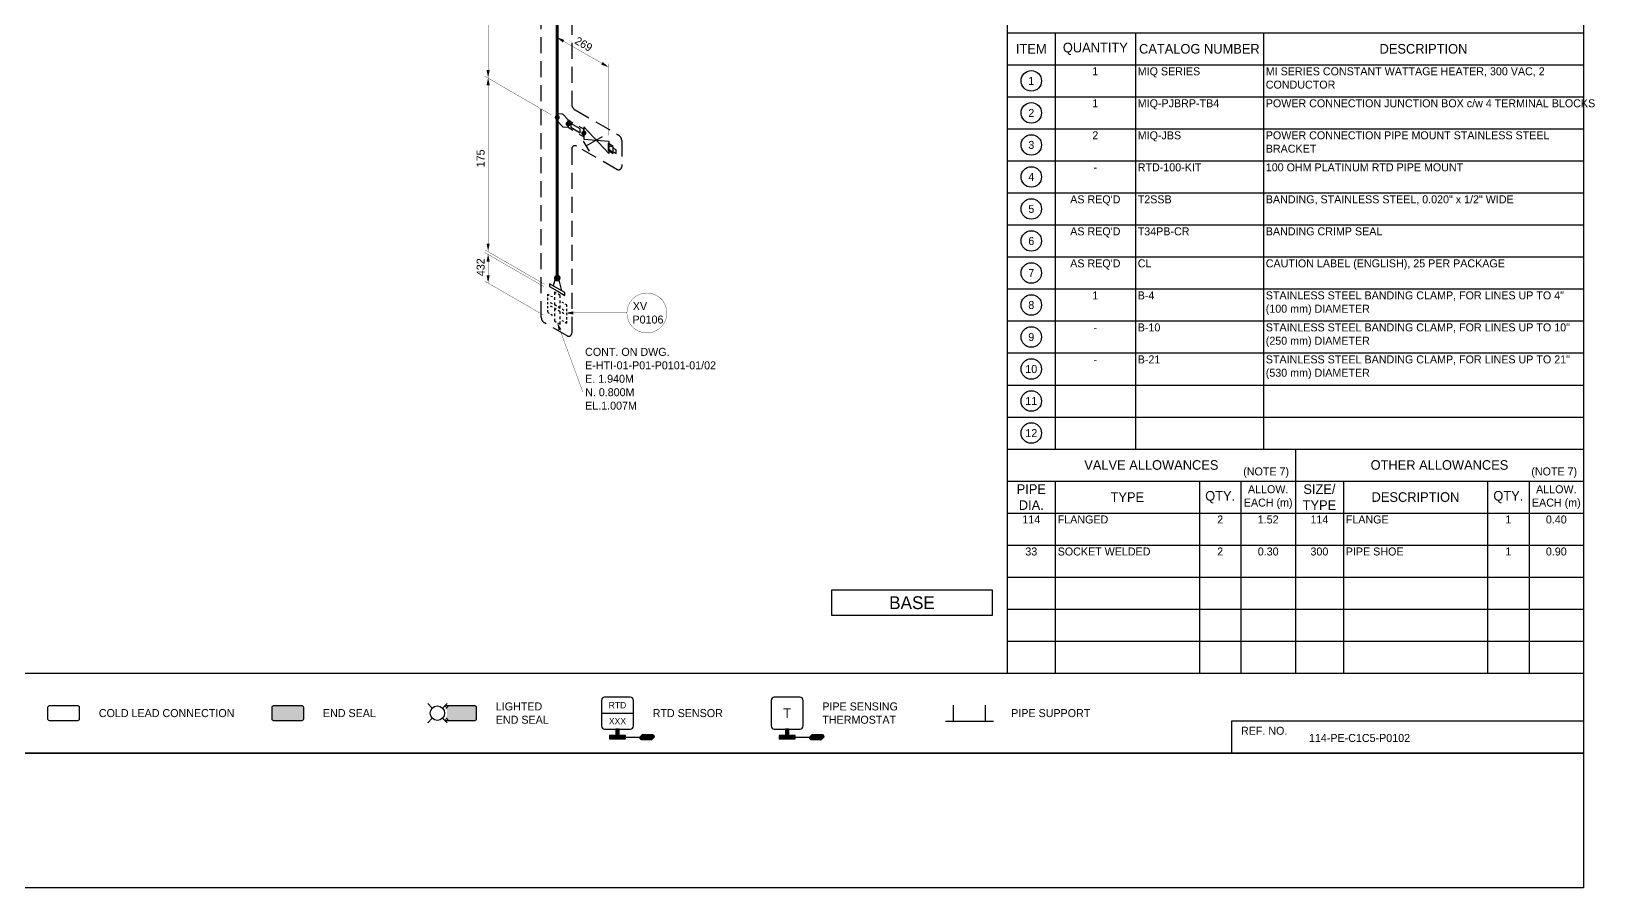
# Model space of a CAD drawing. Extents: x 0 to 847, y -42 to 494.
# Drawn here: x 358.9 to 847.3, y -42 to 225.5 of the extents above; entities that cross this region are included whole.
import ezdxf
from ezdxf.enums import TextEntityAlignment as Align

# ---------------------------------------------------------------- set-up
doc = ezdxf.new("R2010")
doc.units = 0
doc.header["$LTSCALE"] = 10
doc.header["$MEASUREMENT"] = 0
doc.linetypes.add('DASHED', pattern=[0.75, 0.5, -0.25])
doc.layers.get('Defpoints').update_dxf_attribs({"color": 9})
for name, color, linetype in [('DIMENSION', 2, 'Continuous'), ('HEAT_TRACE', 3, 'DASHED'), ('PIPE', 7, 'Continuous'), ('SYMBOL-3', 3, 'Continuous'), ('TABLE-1', 1, 'Continuous'), ('TABLE-7', 7, 'Continuous'), ('TEXT-2', 2, 'Continuous'), ('TEXT2', 40, 'Continuous'), ('TITLE', 7, 'Continuous'), ('WELDS', 7, 'Continuous'), ('Wipeout', 7, 'Continuous')]:
    doc.layers.add(name, color=color, linetype=linetype)
doc.styles.add('framdcn', font='', dxfattribs={"height": 2.4})
doc.styles.add('Scovan Elec', font='')
doc.styles.add('Scovan Standard', font='', dxfattribs={"height": 2.5})
doc.styles.get("Standard").update_dxf_attribs({"font": ''})
doc.styles.get('framdcn').set_extended_font_data('Franklin Gothic Medium Cond')
doc.styles.get('Scovan Elec').set_extended_font_data('Franklin Gothic Medium Cond')
doc.styles.get('Scovan Standard').set_extended_font_data('Franklin Gothic Medium Cond')
doc.styles.get('Standard').set_extended_font_data('Franklin Gothic Medium Cond')

# ---------------------------------------------------------------- blocks, each defined once
blk = doc.blocks.new('*U13')
at = {"layer": 'SYMBOL-3'}
h = blk.add_hatch(color=256, dxfattribs=at)
h.dxf.hatch_style = 1
h.paths.add_polyline_path([(434.5, 56.79, 0.414214), (434, 56.29), (434, 52.79, 0.414214), (434.5, 52.29), (443.5, 52.29, 0.414214), (444, 52.79), (444, 56.29, 0.414214), (443.5, 56.79)])
h = blk.add_hatch(color=256, dxfattribs=at)
h.dxf.hatch_style = 1
h.paths.add_polyline_path([(489.13, 56.79), (488.39, 56.05), (488.58, 55.66), (488.7, 55.29), (488.77, 54.92), (488.79, 54.54), (488.77, 54.15), (488.7, 53.78), (488.58, 53.42), (488.39, 53.02), (489.13, 52.29), (497.5, 52.29, 0.414214), (498, 52.79), (498, 56.29, 0.414214), (497.5, 56.79)])
h = blk.add_hatch(color=256, dxfattribs=at)
h.dxf.hatch_style = 1
h.paths.add_polyline_path([(541.5, 47.54), (539.5, 47.54), (539.5, 46.54), (544.5, 46.54), (544.5, 47.54), (542.5, 47.54), (542.5, 49.54), (541.5, 49.54)])
h = blk.add_hatch(color=256, dxfattribs=at)
h.dxf.hatch_style = 1
h.paths.add_polyline_path([(594.5, 47.54), (592.5, 47.54), (592.5, 46.54), (597.5, 46.54), (597.5, 47.54), (595.5, 47.54), (595.5, 49.54), (594.5, 49.54)])
h = blk.add_hatch(color=256, dxfattribs=at)
h.dxf.hatch_style = 1
h.paths.add_polyline_path([(552.53, 46.29, 0.414214), (553.03, 46.79, 1), (553.03, 47.79), (549.94, 47.79, 0.414214), (549.44, 47.29, 1), (549.44, 46.29)])
h = blk.add_hatch(color=256, dxfattribs=at)
h.dxf.hatch_style = 1
h.paths.add_polyline_path([(605.53, 46.29, 0.414214), (606.03, 46.79, 1), (606.03, 47.79), (602.94, 47.79, 0.414214), (602.44, 47.29, 1), (602.44, 46.29)])
at = {"layer": 'Defpoints'}
for points in [[(434, 56.29), (434, 52.79, 0.414214), (434.5, 52.29), (443.5, 52.29, 0.414214), (444, 52.79), (444, 56.29, 0.414214), (443.5, 56.79), (434.5, 56.79, 0.414214)], [(488, 56.29), (488, 52.79, 0.414214), (488.5, 52.29), (497.5, 52.29, 0.414214), (498, 52.79), (498, 56.29, 0.414214), (497.5, 56.79), (488.5, 56.79, 0.414214)], [(549.59, 47.64), (549.09, 47.14, 0.668179), (549.44, 46.29), (552.53, 46.29, 0.198912), (552.88, 46.43), (553.38, 46.93, 0.668179), (553.03, 47.79), (549.94, 47.79, 0.198912)], [(602.59, 47.64), (602.09, 47.14, 0.668179), (602.44, 46.29), (605.53, 46.29, 0.198912), (605.88, 46.43), (606.38, 46.93, 0.668179), (606.03, 47.79), (602.94, 47.79, 0.198912)]]:
    blk.add_lwpolyline(points, format="xyb", close=True, dxfattribs=at)
for points in [[(541.5, 49.54), (541.5, 47.54), (539.5, 47.54), (539.5, 46.54), (544.5, 46.54), (544.5, 47.54), (542.5, 47.54), (542.5, 49.54)], [(594.5, 49.54), (594.5, 47.54), (592.5, 47.54), (592.5, 46.54), (597.5, 46.54), (597.5, 47.54), (595.5, 47.54), (595.5, 49.54)]]:
    blk.add_lwpolyline(points, close=True, dxfattribs=at)
at = {"layer": 'PIPE'}
for p, q in [((647, 52.04), (647, 57.04)), ((657, 52.04), (657, 57.04)), ((644.5, 52.04), (659.5, 52.04))]:
    blk.add_line(p, q, dxfattribs=at)
at = {"layer": 'SYMBOL-3'}
for p, q in [((537, 54.54), (547, 54.54)), ((544.5, 47.04), (549.01, 47.04)), ((597.5, 47.04), (602.01, 47.04))]:
    blk.add_line(p, q, dxfattribs=at)
for points in [[(537, 58.54), (537, 50.54, 0.414214), (538, 49.54), (546, 49.54, 0.414214), (547, 50.54), (547, 58.54, 0.414214), (546, 59.54), (538, 59.54, 0.414214)], [(590, 58.54), (590, 50.54, 0.414214), (591, 49.54), (599, 49.54, 0.414214), (600, 50.54), (600, 58.54, 0.414214), (599, 59.54), (591, 59.54, 0.414214)], [(364, 56.29), (364, 52.79, 0.414214), (364.5, 52.29), (373.5, 52.29, 0.414214), (374, 52.79), (374, 56.29, 0.414214), (373.5, 56.79), (364.5, 56.79, 0.414214)]]:
    blk.add_lwpolyline(points, format="xyb", close=True, dxfattribs=at)
at = {"layer": 'TABLE-1'}
blk.add_lwpolyline([(0, 67.04), (843.77, 67.04)], dxfattribs=at)
at = {"layer": 'TEXT-2'}
for s, height, p in [('RTD', 2, (542, 57.04)), ('T', 3, (595, 54.54)), ('XXX', 2, (542, 52.04))]:
    blk.add_text(s, height=height, rotation=360, dxfattribs=at).set_placement(p, align=Align.MIDDLE)
at = {"layer": 'TEXT-2', "char_height": 2.5, "attachment_point": 4, "style": 'Scovan Elec'}
for s, insert in [('COLD LEAD CONNECTION', (380, 54.54)), ('END SEAL', (450, 54.54)), ('LIGHTED\\PEND SEAL', (504, 54.54)), ('RTD SENSOR', (553, 54.54)), ('PIPE SENSING\\PTHERMOSTAT', (606, 54.54)), ('PIPE SUPPORT', (665, 54.54))]:
    blk.add_mtext(s, dxfattribs=dict(at, insert=insert))
blk.add_wipeout([(485.56, 57.57), (485.18, 57.53), (484.81, 57.43), (484.45, 57.29), (484.12, 57.11), (483.81, 56.88), (483.53, 56.62), (483.29, 56.32), (483.08, 56), (482.92, 55.66), (482.8, 55.29), (482.73, 54.92), (482.71, 54.54), (482.73, 54.15), (482.8, 53.78), (482.92, 53.42), (483.08, 53.07), (483.29, 52.75), (483.53, 52.45), (483.81, 52.19), (484.12, 51.97), (484.45, 51.78), (484.81, 51.64), (485.18, 51.55), (485.56, 51.5), (485.94, 51.5), (486.32, 51.55), (486.69, 51.64), (487.05, 51.78), (487.38, 51.97), (487.69, 52.19), (487.97, 52.45), (488.21, 52.75), (488.42, 53.07), (488.58, 53.42), (488.7, 53.78), (488.77, 54.15), (488.79, 54.54), (488.77, 54.92), (488.7, 55.29), (488.58, 55.66), (488.42, 56), (488.21, 56.32), (487.97, 56.62), (487.69, 56.88), (487.38, 57.11), (487.05, 57.29), (486.69, 57.43), (486.32, 57.53), (485.94, 57.57)]).dxf.layer = 'Wipeout'
at = {"layer": 'Defpoints'}
for p, q in [((489.13, 56.79), (488.39, 56.04)), ((488.39, 53.03), (489.13, 52.29))]:
    blk.add_line(p, q, dxfattribs=at)
at = {"layer": 'SYMBOL-3', "color": 2}
for p, q in [((482.74, 57.55), (484.16, 56.13)), ((488.76, 57.55), (487.34, 56.13)), ((484.16, 52.94), (482.74, 51.52)), ((487.34, 52.94), (488.76, 51.52))]:
    blk.add_line(p, q, dxfattribs=at)
blk.add_circle((485.75, 54.54), 2.25, dxfattribs=at)
blk = doc.blocks.new('block1')
at = {"layer": 'TEXT2'}
blk.add_hatch(color=256, dxfattribs=at).paths.add_polyline_path([(0.001, 0), (1.301, -2.1), (0.401, -2.4)])
at = {"layer": 'TEXT2', "linetype": 'ByBlock', "const_width": 0.1, "flags": 128}
blk.add_lwpolyline([(8, -21.7), (0, 0)], dxfattribs=at)
blk = doc.blocks.new('block2')
at = {"layer": 'TEXT2', "style": 'framdcn'}
for s, p in [('E. 1.940M', (0, 0)), ('N. 0.800M', (0, -4.2)), ('EL.1.007M', (0, -8.4))]:
    blk.add_text(s, height=2.5, dxfattribs=at).set_placement(p)
blk = doc.blocks.new('block11')
at = {"layer": 'PIPE', "flags": 128}
for points in [[(-1.8, 10), (-1.8, 9.2)], [(-1.2, 9.7), (-1.8, 10)], [(-3.9, 9.4), (-3.4, 9.1)], [(-3.9, 8.8), (-3.9, 9.4)], [(-3.9, 7.5), (-3.9, 8.2)], [(-3.9, 6.3), (-3.9, 6.9)], [(-3.9, 5), (-3.9, 5.6)], [(-2.4, 6.4), (-3, 6.7)], [(-2.4, 5.3), (-3, 5.6)], [(-2.9, 8.8), (-2.4, 8.6)], [(-1.8, 8.4), (-1.8, 7.6)], [(-1.8, 6.8), (-1.8, 6.1)], [(-1.2, 5.7), (-1.8, 6.1)], [(-1.8, 6.1), (-1.1, 5.7)], [(-1.2, 4.6), (-1.8, 5)], [(-1.8, 4.9), (-1.8, 4.1)], [(-1.2, 4.6), (-1.8, 4.9)], [(0, 9), (-0.6, 9.4)], [(0, 5), (-0.6, 5.4)], [(-0.5, 5.3), (0, 5)], [(0, 8.2), (0, 9)], [(0, 6.6), (0, 7.4)], [(0, 5), (0, 5.8)], [(1.1, 6.6), (0.6, 6.8)], [(2.1, 6), (1.6, 6.3)], [(2.1, 5.4), (2.1, 6)], [(-3.9, 3.8), (-3.9, 4.4)], [(-3.9, 3.7), (-3.4, 3.4)], [(-2.9, 3.1), (-2.4, 2.8)], [(-1.8, 3.3), (-1.8, 2.5)], [(-1.8, 1.7), (-1.8, 1)], [(-1.8, 1), (-1.2, 0.6)], [(0, 3.9), (-0.6, 4.3)], [(0, 3.9), (-0.6, 4.3)], [(-0.6, 0.3), (0, 0)], [(0, 3.2), (0, 3.9)], [(0, 1.6), (0, 2.4)], [(0, 0), (0, 0.8)], [(1.2, 4.3), (0.6, 4.7)], [(1.2, 3.2), (0.6, 3.6)], [(1.1, 0.8), (0.6, 1.1)], [(2.1, 0.2), (1.6, 0.5)], [(2.1, 4.1), (2.1, 4.8)], [(2.1, 2.8), (2.1, 3.5)], [(2.1, 1.5), (2.1, 2.2)], [(2.1, 0.3), (2.1, 0.9)]]:
    blk.add_lwpolyline(points, dxfattribs=at)
at = {"flags": 1}
for tag in ['Tag', 'UCI', 'Pipe Ref', 'Description', 'Key']:
    blk.add_attdef(tag, (0, 0), '', height=1, dxfattribs=at)
blk = doc.blocks.new('block12')
at = {"layer": 'PIPE', "linetype": 'ByBlock', "flags": 128}
for points in [[(-2.4, 2.2), (-2.4, 1.4)], [(2.4, -0.5), (-2.4, 2.2)], [(-2.4, 1.4), (0, 0)], [(-0.5, 4.4), (-1.3, 1.6)], [(0.5, 3.8), (-0.5, 4.4)], [(0, 0), (2.4, -1.4)], [(1.4, 0), (0.5, 3.8)], [(2.4, -1.4), (2.4, -0.5)]]:
    blk.add_lwpolyline(points, dxfattribs=at)
at = {"flags": 1}
for tag in ['Tag', 'UCI', 'Pipe Ref', 'Description', 'Key']:
    blk.add_attdef(tag, (0, 0), '', height=1, dxfattribs=at)
blk = doc.blocks.new('block13')
at = {"layer": 'PIPE', "linetype": 'ByBlock', "const_width": 0.95, "flags": 128}
blk.add_lwpolyline([(0, 50.2), (0, 0)], dxfattribs=at)
at = {"flags": 1}
for tag in ['Tag', 'UCI', 'Pipe Ref', 'Description', 'Key']:
    blk.add_attdef(tag, (0, 0), '', height=1, dxfattribs=at)
blk = doc.blocks.new('block14')
at = {"layer": 'PIPE', "linetype": 'ByBlock', "flags": 128}
for points in [[(0, 1.1), (0, 0)], [(1.7, 1), (0, 1.1)], [(0, 0), (0, -1.1)], [(3.5, -0.9), (1.7, 1)], [(0, -1.1), (1.7, -3)], [(1.7, -3), (3.5, -3.1)], [(3.4, -0.8), (4.9, -1.7)], [(3.4, -3.2), (3.4, -0.8)], [(4.9, -4.1), (3.4, -3.2)], [(3.5, -3.1), (3.5, -0.9)]]:
    blk.add_lwpolyline(points, dxfattribs=at)
at = {"flags": 1}
for tag in ['Tag', 'UCI', 'Pipe Ref', 'Description', 'Key']:
    blk.add_attdef(tag, (0, 0), '', height=1, dxfattribs=at)
blk = doc.blocks.new('block15')
at = {"layer": 'PIPE', "linetype": 'ByBlock', "flags": 128}
for points in [[(0, 0.6), (0, 0)], [(3, -1.1), (0, 0.6)], [(0, 0), (0, -0.6)], [(0, -0.6), (3, -2.3)], [(3, -2.3), (3, -1.1)]]:
    blk.add_lwpolyline(points, dxfattribs=at)
at = {"flags": 1}
for tag in ['Tag', 'UCI', 'Pipe Ref', 'Description', 'Key']:
    blk.add_attdef(tag, (0, 0), '', height=1, dxfattribs=at)
blk = doc.blocks.new('block16')
at = {"layer": 'PIPE', "linetype": 'ByBlock', "flags": 128}
for points in [[(1.5, -0.9), (0, 0)], [(0, -2.4), (1.5, -3.3)], [(1.3, -4.6), (3.2, -7.8)], [(1.5, -0.2), (1.5, -2.1)], [(9.3, -8.5), (1.5, -0.2)], [(1.5, -3.3), (1.5, -0.9)], [(1.5, -2.1), (1.5, -4)], [(1.5, -4), (9.3, -4.6)], [(2.2, -6.1), (7.3, -3.2)], [(9.3, -4.6), (9.3, -8.5)], [(9.2, -5.3), (10.7, -6.2)], [(9.2, -7.7), (9.2, -5.3)], [(10.7, -8.6), (9.2, -7.7)]]:
    blk.add_lwpolyline(points, dxfattribs=at)
at = {"flags": 1}
for tag in ['Tag', 'UCI', 'Pipe Ref', 'Description', 'Key']:
    blk.add_attdef(tag, (0, 0), '', height=1, dxfattribs=at)
blk = doc.blocks.new('block17')
at = {"layer": 'PIPE', "linetype": 'ByBlock', "flags": 128}
for points in [[(0, 0.4), (0, 0)], [(1.5, 0), (0, 0.4)], [(0, 0), (0, -0.4)], [(1.5, -1.8), (1.5, 0)], [(0, -0.4), (1.5, -1.8)], [(2.4, -0.8), (1.5, -0.3)], [(1.5, -1.5), (2.4, -2)], [(2.4, -2), (2.4, -0.8)]]:
    blk.add_lwpolyline(points, dxfattribs=at)
at = {"flags": 1}
for tag in ['Tag', 'UCI', 'Pipe Ref', 'Description', 'Key']:
    blk.add_attdef(tag, (0, 0), '', height=1, dxfattribs=at)
blk = doc.blocks.new('block18')
at = {"layer": 'PIPE', "linetype": 'ByBlock', "const_width": 0.95, "flags": 128}
blk.add_lwpolyline([(0, 50.2), (0, 0)], dxfattribs=at)
at = {"flags": 1}
for tag in ['Tag', 'UCI', 'Pipe Ref', 'Description', 'Key']:
    blk.add_attdef(tag, (0, 0), '', height=1, dxfattribs=at)
blk = doc.blocks.new('block36')
at = {"layer": 'WELDS'}
h = blk.add_hatch(color=256, dxfattribs=at)
edge = h.paths.add_edge_path(flags=0)
edge.add_arc((0, 0), 1.05, 0, 360)
at = {"flags": 1}
for tag in ['Tag', 'UCI', 'Pipe Ref', 'Description', 'Key']:
    blk.add_attdef(tag, (0, 0), '', height=1, dxfattribs=at)
blk = doc.blocks.new('block37')
at = {"layer": 'WELDS'}
h = blk.add_hatch(color=256, dxfattribs=at)
edge = h.paths.add_edge_path(flags=0)
edge.add_arc((0, 0), 0.8, 0, 360)
at = {"flags": 1}
for tag in ['Tag', 'UCI', 'Pipe Ref', 'Description', 'Key']:
    blk.add_attdef(tag, (0, 0), '', height=1, dxfattribs=at)
blk = doc.blocks.new('block38')
at = {"layer": 'WELDS'}
h = blk.add_hatch(color=256, dxfattribs=at)
edge = h.paths.add_edge_path(flags=0)
edge.add_arc((0, 0), 0.8, 0, 360)
at = {"flags": 1}
for tag in ['Tag', 'UCI', 'Pipe Ref', 'Description', 'Key']:
    blk.add_attdef(tag, (0, 0), '', height=1, dxfattribs=at)
blk = doc.blocks.new('block39')
at = {"layer": 'WELDS'}
h = blk.add_hatch(color=256, dxfattribs=at)
edge = h.paths.add_edge_path(flags=0)
edge.add_arc((0, 0), 0.8, 0, 360)
at = {"flags": 1}
for tag in ['Tag', 'UCI', 'Pipe Ref', 'Description', 'Key']:
    blk.add_attdef(tag, (0, 0), '', height=1, dxfattribs=at)
blk = doc.blocks.new('block53')
at = {"layer": 'TEXT2'}
blk.add_hatch(color=256, dxfattribs=at).paths.add_polyline_path([(-25.4, 0), (-23, 0.5), (-23, -0.5)])
at = {"layer": 'TEXT2', "linetype": 'ByBlock', "const_width": 0.1, "flags": 128}
blk.add_lwpolyline([(6.16, -1.09), (5.87, -2.14), (5.41, -3.12), (4.79, -4.02), (4.02, -4.79), (3.12, -5.41), (2.14, -5.87), (1.09, -6.16), (0, -6.25), (-1.09, -6.16), (-2.14, -5.87), (-3.12, -5.41), (-4.02, -4.79), (-4.79, -4.02), (-5.41, -3.12), (-5.87, -2.14), (-6.16, -1.09), (-6.25, 0), (-6.16, 1.09), (-5.87, 2.14), (-5.41, 3.12), (-4.79, 4.02), (-4.02, 4.79), (-3.12, 5.41), (-2.14, 5.87), (-1.09, 6.16), (0, 6.25), (1.09, 6.16), (2.14, 5.87), (3.12, 5.41), (4.02, 4.79), (4.79, 4.02), (5.41, 3.12), (5.87, 2.14), (6.16, 1.09), (6.25, 0)], close=True, dxfattribs=at)
blk.add_lwpolyline([(-6.2, 0), (-25.4, 0)], dxfattribs=at)
at = {"flags": 1}
for tag in ['Pipe Ref', 'Description']:
    blk.add_attdef(tag, (0, 0), '', height=1, dxfattribs=at)
at = {"layer": 'TEXT2', "style": 'framdcn'}
for s, p in [('XV', (-4.4, 0.9)), ('P0106', (-4.5, -3.3))]:
    blk.add_text(s, height=2.5, dxfattribs=at).set_placement(p)
blk = doc.blocks.new('*T90')
at = {"layer": 'TABLE-7', "color": 0, "linetype": 'ByBlock', "lineweight": -2, "transparency": 16777216}
for p, q in [((0, 0), (180, 0)), ((0, 0), (0, -130)), ((15, 0), (15, -130)), ((40, 0), (40, -130)), ((80, 0), (80, -130)), ((180, 0), (180, -130)), ((0, -10), (180, -10)), ((0, -20), (180, -20)), ((0, -30), (180, -30)), ((0, -40), (180, -40)), ((0, -50), (180, -50)), ((0, -60), (180, -60)), ((0, -70), (180, -70)), ((0, -80), (180, -80)), ((0, -90), (180, -90)), ((0, -100), (180, -100)), ((0, -110), (180, -110)), ((0, -120), (180, -120)), ((0, -130), (180, -130))]:
    blk.add_line(p, q, dxfattribs=at)
at = {"layer": 'TABLE-7', "color": 2, "transparency": 16777216, "style": 'Scovan Elec'}
for s, insert, char_height, width, attachment_point in [('ITEM', (7.5, -5), 3, 14, 5), ('QUANTITY', (27.5, -5), 3, 24, 5), ('CATALOG NUMBER', (60, -5), 3, 38.5, 5), ('DESCRIPTION', (130, -5), 3, 98.5, 5), ('1', (27.5, -10.75), 2.5, 23.5, 2), ('MIQ SERIES', (40.75, -10.75), 2.5, 38.5, 1), ('MI SERIES CONSTANT WATTAGE HEATER, 300 VAC, 2 CONDUCTOR', (80.75, -10.75), 2.5, 98.5, 1), ('1', (27.5, -20.75), 2.5, 23.5, 2), ('MIQ-PJBRP-TB4', (40.75, -20.75), 2.5, 38.5, 1), ('POWER CONNECTION JUNCTION BOX c/w 4 TERMINAL BLOCKS', (80.75, -20.75), 2.5, 98.5, 1), ('2', (27.5, -30.75), 2.5, 23.5, 2), ('MIQ-JBS', (40.75, -30.75), 2.5, 38.5, 1), ('POWER CONNECTION PIPE MOUNT STAINLESS STEEL BRACKET', (80.75, -30.75), 2.5, 98.5, 1), ('-', (27.5, -40.75), 2.5, 23.5, 2), ('RTD-100-KIT', (40.75, -40.75), 2.5, 38.5, 1), ('100 OHM PLATINUM RTD PIPE MOUNT', (80.75, -40.75), 2.5, 98.5, 1), ("AS REQ'D", (27.5, -50.75), 2.5, 23.5, 2), ('T2SSB', (40.75, -50.75), 2.5, 38.5, 1), ('BANDING, STAINLESS STEEL, 0.020" x 1/2" WIDE', (80.75, -50.75), 2.5, 98.5, 1), ("AS REQ'D", (27.5, -60.75), 2.5, 23.5, 2), ('T34PB-CR', (40.75, -60.75), 2.5, 38.5, 1), ('BANDING CRIMP SEAL', (80.75, -60.75), 2.5, 98.5, 1), ("AS REQ'D", (27.5, -70.75), 2.5, 23.5, 2), ('CL', (40.75, -70.75), 2.5, 38.5, 1), ('CAUTION LABEL (ENGLISH), 25 PER PACKAGE', (80.75, -70.75), 2.5, 98.5, 1), ('1', (27.5, -80.75), 2.5, 23.5, 2), ('B-4', (40.75, -80.75), 2.5, 38.5, 1), ('STAINLESS STEEL BANDING CLAMP, FOR LINES UP TO 4" (100 mm) DIAMETER', (80.75, -80.75), 2.5, 98.5, 1), ('-', (27.5, -90.75), 2.5, 23.5, 2), ('B-10', (40.75, -90.75), 2.5, 38.5, 1), ('STAINLESS STEEL BANDING CLAMP, FOR LINES UP TO 10" (250 mm) DIAMETER', (80.75, -90.75), 2.5, 98.5, 1), ('-', (27.5, -100.75), 2.5, 23.5, 2), ('B-21', (40.75, -100.75), 2.5, 38.5, 1), ('STAINLESS STEEL BANDING CLAMP, FOR LINES UP TO 21" (530 mm) DIAMETER', (80.75, -100.75), 2.5, 98.5, 1)]:
    blk.add_mtext(s, dxfattribs=dict(at, insert=insert, char_height=char_height, width=width, attachment_point=attachment_point))
blk = doc.blocks.new('*U16')
blk.add_wipeout([(0, 3.2), (-0.4, 3.17), (-0.8, 3.1), (-1.18, 2.98), (-1.54, 2.8), (-1.88, 2.59), (-2.19, 2.33), (-2.47, 2.04), (-2.7, 1.71), (-2.9, 1.36), (-3.04, 0.99), (-3.14, 0.6), (-3.19, 0.2), (-3.19, -0.2), (-3.14, -0.6), (-3.04, -0.99), (-2.9, -1.36), (-2.7, -1.71), (-2.47, -2.04), (-2.19, -2.33), (-1.88, -2.59), (-1.54, -2.8), (-1.18, -2.98), (-0.8, -3.1), (-0.4, -3.17), (0, -3.2), (0.4, -3.17), (0.8, -3.1), (1.18, -2.98), (1.54, -2.8), (1.88, -2.59), (2.19, -2.33), (2.47, -2.04), (2.7, -1.71), (2.9, -1.36), (3.04, -0.99), (3.14, -0.6), (3.19, -0.2), (3.19, 0.2), (3.14, 0.6), (3.04, 0.99), (2.9, 1.36), (2.7, 1.71), (2.47, 2.04), (2.19, 2.33), (1.88, 2.59), (1.54, 2.8), (1.18, 2.98), (0.8, 3.1), (0.4, 3.17)]).dxf.layer = 'Wipeout'
blk.add_circle((0, 0), 3.2)
at = {"color": 2}
blk.add_attdef('TAG1', text='', height=2.5, dxfattribs=at).set_placement((0, 0), align=Align.MIDDLE)
blk.add_attdef('TAG2', text='', height=2.5, dxfattribs=at).set_placement((3, -3), align=Align.MIDDLE_LEFT)
blk = doc.blocks.new('*T97')
at = {"layer": 'TABLE-7', "color": 0, "linetype": 'ByBlock', "lineweight": -2, "transparency": 16777216}
for p, q in [((0, 0), (90, 0)), ((0, 0), (0, -50)), ((15, 0), (15, -50)), ((60, 0), (60, -50)), ((73, 0), (73, -50)), ((90, 0), (90, -50)), ((0, -10), (90, -10)), ((0, -20), (90, -20)), ((0, -30), (90, -30)), ((0, -40), (90, -40)), ((0, -50), (90, -50))]:
    blk.add_line(p, q, dxfattribs=at)
at = {"layer": 'TABLE-7', "color": 2, "transparency": 16777216, "char_height": 2.5, "width": 11.5, "attachment_point": 2, "style": 'Scovan Elec'}
for insert in [(66.5, -0.75), (66.5, -10.75)]:
    blk.add_mtext('2', dxfattribs=dict(at, insert=insert))
blk = doc.blocks.new('*T98')
at = {"layer": 'TABLE-7', "color": 0, "linetype": 'ByBlock', "lineweight": -2, "transparency": 16777216}
for p, q in [((0, 0), (90, 0)), ((0, 0), (0, -50)), ((15, 0), (15, -50)), ((60, 0), (60, -50)), ((73, 0), (73, -50)), ((90, 0), (90, -50)), ((0, -10), (90, -10)), ((0, -20), (90, -20)), ((0, -30), (90, -30)), ((0, -40), (90, -40)), ((0, -50), (90, -50))]:
    blk.add_line(p, q, dxfattribs=at)
at = {"layer": 'TABLE-7', "color": 2, "transparency": 16777216, "char_height": 2.5, "width": 11.5, "attachment_point": 2, "style": 'Scovan Elec'}
for insert in [(66.5, -0.75), (66.5, -10.75)]:
    blk.add_mtext('1', dxfattribs=dict(at, insert=insert))
blk = doc.blocks.new('*U99')
at = {"layer": 'Defpoints'}
blk.add_point((0, 0), dxfattribs=at)
at = {"layer": 'TEXT-2', "insert": (15.75, -0.75), "char_height": 2.5, "attachment_point": 1, "style": 'Scovan Elec'}
blk.add_mtext('PIPE SHOE', dxfattribs=at)
at = {"layer": 'TEXT-2', "style": 'Scovan Elec'}
for tag, p in [('SIZE', (7.5, -0.75)), ('ALLOWANCE', (81.5, -0.75))]:
    blk.add_attdef(tag, text='', height=2.5, dxfattribs=at).set_placement(p, align=Align.TOP_CENTER)
blk = doc.blocks.new('*U101')
at = {"layer": 'Defpoints'}
blk.add_point((0, 0), dxfattribs=at)
at = {"layer": 'TEXT-2', "insert": (15.75, -0.75), "char_height": 2.5, "attachment_point": 1, "style": 'Scovan Elec'}
blk.add_mtext('FLANGED', dxfattribs=at)
at = {"layer": 'TEXT-2', "style": 'Scovan Elec'}
for tag, p in [('SIZE', (7.5, -0.75)), ('ALLOWANCE', (81.5, -0.75))]:
    blk.add_attdef(tag, text='', height=2.5, dxfattribs=at).set_placement(p, align=Align.TOP_CENTER)
blk = doc.blocks.new('*U100')
at = {"layer": 'Defpoints'}
blk.add_point((0, 0), dxfattribs=at)
at = {"layer": 'TEXT-2', "insert": (15.75, -0.75), "char_height": 2.5, "attachment_point": 1, "style": 'Scovan Elec'}
blk.add_mtext('SOCKET WELDED', dxfattribs=at)
at = {"layer": 'TEXT-2', "style": 'Scovan Elec'}
for tag, p in [('SIZE', (7.5, -0.75)), ('ALLOWANCE', (81.5, -0.75))]:
    blk.add_attdef(tag, text='', height=2.5, dxfattribs=at).set_placement(p, align=Align.TOP_CENTER)
blk = doc.blocks.new('*U109')
at = {"layer": 'Defpoints'}
blk.add_point((0, 0), dxfattribs=at)
at = {"layer": 'TEXT-2', "insert": (15.75, -0.75), "char_height": 2.5, "attachment_point": 1, "style": 'Scovan Elec'}
blk.add_mtext('FLANGE', dxfattribs=at)
at = {"layer": 'TEXT-2', "style": 'Scovan Elec'}
for tag, p in [('SIZE', (7.5, -0.75)), ('ALLOWANCE', (81.5, -0.75))]:
    blk.add_attdef(tag, text='', height=2.5, dxfattribs=at).set_placement(p, align=Align.TOP_CENTER)

msp = doc.modelspace()

# ---------------------------------------------------------------- hatches: boundary and pattern name
at = {"layer": 'DIMENSION'}
for points in [[(523.1, 223.6), (525.4, 222.8), (524.9, 222)], [(539.2, 214.3), (536.9, 215.1), (537.4, 215.9)], [(501.6, 211), (501.1, 213.4), (502.1, 213.4)], [(501.6, 211), (502.1, 208.6), (501.1, 208.6)], [(501.6, 156.8), (501.1, 159.2), (502.1, 159.2)], [(501.6, 155.9), (502.1, 153.5), (501.1, 153.5)], [(501.6, 146.9), (501.1, 149.3), (502.1, 149.3)]]:
    msp.add_hatch(color=256, dxfattribs=at).paths.add_polyline_path(points)

# ---------------------------------------------------------------- linework, layer by layer
msp.add_lwpolyline([(843.77, 10), (733.77, 10), (733.77, 0)])
at = {"layer": 'DIMENSION', "linetype": 'ByBlock', "const_width": 0.1, "flags": 128}
for points in [[(501.6, 265.2), (501.6, 211)], [(523.2, 222.4), (523.2, 224.8)], [(539.2, 214.3), (523.1, 223.6)], [(539.2, 193), (539.2, 215.4)], [(521.3, 199.4), (500.5, 211.5)], [(501.6, 211), (501.6, 156.8)], [(519.1, 145.7), (500.5, 156.4)], [(519.2, 146.5), (500.6, 157.2)], [(501.6, 155.9), (501.6, 146.9)], [(518.8, 136.9), (500.6, 147.4)]]:
    msp.add_lwpolyline(points, dxfattribs=at)
at = {"layer": 'HEAT_TRACE'}
msp.add_lwpolyline([(527.74, 349.35), (527.74, 202.65, 0.267949), (528.74, 200.92), (542.32, 193.08, -0.267949), (543.32, 191.35), (543.32, 183.23, -0.57735), (541.82, 182.37), (529.24, 189.63, 0.57735), (527.74, 188.77), (527.74, 131.23, -0.57735), (526.24, 130.37), (519.21, 134.42, -0.267949), (518.21, 136.15), (518.21, 344.85, 0.267949)], format="xyb", dxfattribs=at)
at = {"layer": 'SYMBOL-3'}
msp.add_lwpolyline([(609, 43), (609, 51), (659, 51), (659, 43)], close=True, dxfattribs=at)
at = {"layer": 'TABLE-1'}
for points in [[(663.77, 235), (663.77, 95)], [(663.77, 225), (843.77, 225)], [(663.77, 85), (843.77, 85)], [(663.77, 75), (843.77, 75)]]:
    msp.add_lwpolyline(points, dxfattribs=at)
at = {"layer": 'TABLE-7'}
for p, q in [((678.77, 84.96), (678.77, 75)), ((723.77, 84.96), (723.77, 75)), ((736.77, 84.96), (736.77, 75)), ((768.77, 84.96), (768.77, 75)), ((813.77, 84.96), (813.77, 75)), ((826.77, 84.96), (826.77, 75))]:
    msp.add_line(p, q, dxfattribs=at)
at = {"layer": 'TITLE'}
for points in [[(0, 494.34), (843.77, 494.34), (843.77, 0), (0, 0)], [(0, 0), (843.77, 0), (843.77, -42.04), (0, -42.04)]]:
    msp.add_lwpolyline(points, close=True, dxfattribs=at)

# ---------------------------------------------------------------- block references
msp.add_blockref('*T90', (663.77, 225))
for name, p, values in [('*U101', (663.77, 75), {'SIZE': '114', 'ALLOWANCE': '1.52'}), ('*U109', (753.77, 75), {'SIZE': '114', 'ALLOWANCE': '0.40'}), ('*U100', (663.77, 65), {'SIZE': '33', 'ALLOWANCE': '0.30'}), ('*U99', (753.77, 65), {'SIZE': '300', 'ALLOWANCE': '0.90'})]:
    msp.add_blockref(name, p).add_auto_attribs(values)
at = {"layer": 'PIPE'}
for name, p in [('block18', (523.2, 198.6)), ('block13', (523.2, 148.4)), ('block14', (523.2, 198.6)), ('block15', (527.4, 196.1)), ('block16', (530, 195.8)), ('block17', (539.2, 189.3)), ('block12', (523.2, 144.4)), ('block11', (524.1, 134))]:
    msp.add_blockref(name, p, dxfattribs=at)
at = {"layer": 'TEXT2'}
for name, p in [('block53', (551.2, 137.5)), ('block1', (523.2, 134.5)), ('block2', (531.9, 115.7))]:
    msp.add_blockref(name, p, dxfattribs=at)
at = {"layer": 'WELDS'}
for name, p in [('block37', (523.2, 198.6)), ('block38', (526.6, 196.6)), ('block39', (531.5, 193.7)), ('block36', (523.2, 148.4))]:
    msp.add_blockref(name, p, dxfattribs=at)

# ---------------------------------------------------------------- texts
at = {"linetype": 'Continuous', "style": 'Scovan Standard'}
msp.add_text('REF. NO.', height=2.5, dxfattribs=at).set_placement((736.77, 7), align=Align.MIDDLE_LEFT)
at = {"layer": 'DIMENSION', "style": 'framdcn'}
for s, rotation, p in [('269', -30, (528.4, 221.8)), ('175', 90, (500.5, 183)), ('432', 90, (500.5, 149))]:
    msp.add_text(s, height=2.5, rotation=rotation, dxfattribs=at).set_placement(p)
at = {"layer": 'TEXT-2', "style": 'Scovan Elec'}
msp.add_text('BASE', height=4, dxfattribs=at).set_placement((634, 47), align=Align.MIDDLE)
for s, insert, char_height, attachment_point in [('VALVE ALLOWANCES', (708.77, 90), 3, 5), ('(NOTE 7)', (751.77, 86), 2.5, 9), ('OTHER ALLOWANCES', (798.77, 90), 3, 5), ('(NOTE 7)', (841.77, 86), 2.5, 9), ('PIPE\\PDIA.', (671.27, 79.98), 3, 5), ('ALLOW.\\PEACH (m)', (745.27, 79.98), 2.5, 5), ('SIZE/\\PTYPE', (761.27, 79.98), 3, 5), ('ALLOW.\\PEACH (m)', (835.27, 79.98), 2.5, 5), ('TYPE', (701.27, 79.98), 3, 5), ('QTY.', (730.27, 79.96), 3, 5), ('DESCRIPTION', (791.27, 79.98), 3, 5), ('QTY.', (820.27, 79.98), 3, 5)]:
    msp.add_mtext(s, dxfattribs=dict(at, insert=insert, char_height=char_height, attachment_point=attachment_point))
at = {"layer": 'TEXT2', "style": 'framdcn'}
for s, p in [('CONT. ON DWG.', (531.9, 124.1)), ('E-HTI-01-P01-P0101-01/02 ', (531.9, 119.9))]:
    msp.add_text(s, height=2.5, dxfattribs=at).set_placement(p)

# ---------------------------------------------------------------- next in the draw order: block references
msp.add_blockref('*U13', (0, -42.04))
at = {"layer": 'TEXT-2'}
for p, values in [((671.27, 210), {'TAG1': '1'}), ((671.27, 200), {'TAG1': '2'}), ((671.27, 190), {'TAG1': '3'}), ((671.27, 180), {'TAG1': '4'}), ((671.27, 170), {'TAG1': '5'}), ((671.27, 160), {'TAG1': '6'}), ((671.27, 150), {'TAG1': '7'}), ((671.27, 140), {'TAG1': '8'}), ((671.27, 130), {'TAG1': '9'}), ((671.27, 120), {'TAG1': '10'}), ((671.27, 110), {'TAG1': '11'}), ((671.27, 100), {'TAG1': '12'})]:
    msp.add_blockref('*U16', p, dxfattribs=at).add_auto_attribs(values)

# ---------------------------------------------------------------- next in the draw order: linework, layer by layer
at = {"layer": 'TABLE-1'}
for points in [[(663.77, 95), (663.77, 25)], [(663.77, 95), (843.77, 95)], [(753.77, 95), (753.77, 25)]]:
    msp.add_lwpolyline(points, dxfattribs=at)

# ---------------------------------------------------------------- next in the draw order: block references
for name, p in [('*T97', (663.77, 75)), ('*T98', (753.77, 75))]:
    msp.add_blockref(name, p)

# ---------------------------------------------------------------- next in the draw order: texts
at = {"style": 'framdcn'}
msp.add_text('114-PE-C1C5-P0102', height=2.5, dxfattribs=at).set_placement((758, 3.5))

doc.saveas('drawing.dxf')
